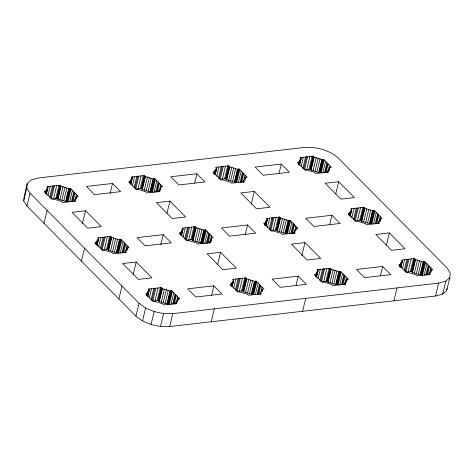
<?xml version="1.0" encoding="UTF-8"?>
<svg xmlns="http://www.w3.org/2000/svg" width="474" height="474" viewBox="0 0 474 474"><rect width="100%" height="100%" fill="white"/><g stroke="black" fill="none" stroke-linecap="round" stroke-linejoin="round"><path stroke-width="0.71" d="M47.951 187.763L46.493 189.333L46.043 191.218L44.289 191.419L52.146 199.353L53.894 199.151L61.561 201.509L62.609 202.57L75.692 201.071L74.643 200.004L76.101 198.434L76.551 196.55L78.305 196.349L70.448 188.415L68.7 188.616L61.033 186.258L59.985 185.198L46.902 186.703L47.951 187.763L46.405 194.216M98.628 238.955L97.17 240.531L96.714 242.415L94.966 242.617L102.822 250.55L104.57 250.349L112.237 252.701L113.286 253.768L126.368 252.263L125.314 251.202L126.771 249.626L127.228 247.748L128.981 247.547L121.125 239.613L119.371 239.814L111.71 237.456L110.655 236.396L97.579 237.895L98.628 238.955L97.081 245.413M132.341 178.076L130.877 179.646L130.427 181.53L128.673 181.732L136.53 189.665L138.278 189.464L145.945 191.822L146.999 192.882L160.076 191.377L159.027 190.317L160.485 188.747L160.941 186.863L162.689 186.661L154.832 178.728L153.084 178.929L145.417 176.571L144.369 175.51L131.286 177.009L132.341 178.076L130.96 183.811M149.304 290.153L147.847 291.729L147.39 293.607L145.642 293.809L153.493 301.742L155.247 301.541L162.908 303.899L163.963 304.96L177.039 303.461L175.99 302.4L177.448 300.824L177.904 298.94L179.652 298.738L171.801 290.805L170.048 291.006L162.386 288.648L161.332 287.588L148.255 289.093L149.304 290.153L147.752 296.606M183.011 229.268L181.554 230.844L181.098 232.722L179.35 232.924L187.206 240.863L188.954 240.662L196.621 243.014L197.67 244.074L210.752 242.575L209.698 241.515L211.161 239.939L211.611 238.061L213.365 237.859L205.509 229.92L203.761 230.121L196.094 227.769L195.045 226.702L181.963 228.207L183.011 229.268L181.465 235.72M216.725 168.383L215.267 169.959L214.811 171.843L213.057 172.038L220.914 179.978L222.667 179.776L230.328 182.129L231.383 183.195L244.46 181.69L243.411 180.63L244.868 179.054L245.325 177.175L247.073 176.974L239.222 169.04L237.468 169.236L229.801 166.884L228.752 165.823L215.67 167.322L216.725 168.383L215.172 174.841M233.688 280.466L232.23 282.036L231.774 283.92L230.026 284.122L237.877 292.055L239.631 291.854L247.298 294.212L248.346 295.272L261.429 293.773L260.374 292.707L261.832 291.137L262.288 289.253L264.042 289.051L256.185 281.118L254.431 281.319L246.77 278.961L245.716 277.9L232.639 279.399L233.688 280.466L232.142 286.918M267.401 219.581L265.938 221.151L265.487 223.035L263.734 223.236L271.59 231.17L273.338 230.968L281.005 233.327L282.054 234.387L295.136 232.888L294.087 231.822L295.545 230.251L296.001 228.367L297.749 228.166L289.892 220.232L288.145 220.434L280.478 218.076L279.429 217.015L266.347 218.52L267.401 219.581L265.849 226.033M301.108 158.695L299.651 160.271L299.195 162.149L297.447 162.351L305.297 170.284L307.051 170.089L314.712 172.441L315.767 173.502L328.843 172.003L327.795 170.942L329.252 169.366L329.708 167.482L331.456 167.281L323.606 159.347L321.852 159.548L314.191 157.196L313.136 156.13L300.06 157.635L301.108 158.695L299.556 165.148M318.072 270.773L316.614 272.349L316.158 274.233L314.41 274.428L322.267 282.368L324.015 282.166L331.681 284.519L332.73 285.585L345.813 284.08L344.758 283.019L346.221 281.443L346.672 279.565L348.426 279.364L340.569 271.43L338.821 271.626L331.154 269.273L330.1 268.213L317.023 269.712L318.072 270.773L316.525 277.231M351.785 209.893L350.327 211.463L349.871 213.347L348.117 213.549L355.974 221.482L357.728 221.281L365.389 223.639L366.443 224.7L379.52 223.195L378.471 222.134L379.929 220.564L380.385 218.68L382.133 218.478L374.276 210.545L372.528 210.746L364.861 208.388L363.813 207.328L350.73 208.827L351.785 209.893L350.233 216.345M402.456 261.085L400.998 262.661L400.548 264.539L398.794 264.741L406.651 272.674L408.398 272.479L416.065 274.831L417.114 275.892L430.196 274.393L429.148 273.332L430.605 271.756L431.056 269.872L432.809 269.676L424.953 261.737L423.205 261.938L415.538 259.586L414.489 258.52L401.407 260.025L402.456 261.085L400.909 267.537M23.7 200.929L24.192 196.343L27.291 183.432L31.284 179.924L38.501 177.975L304.314 147.455C316.312 146.727 328.861 149.849 338.075 157.83L447.029 267.899L450.3 273.071L449.808 277.657L446.709 290.568L442.716 294.076L435.499 296.025L169.686 326.545C157.688 327.273 145.139 324.151 135.925 316.17L26.971 206.101L23.7 200.929L26.799 188.024L27.291 183.432M446.775 289.91L446.917 288.601M26.971 206.101L30.069 193.196L26.799 188.024M44.823 192.752L45.166 191.318M45.249 193.398L45.765 191.247M45.451 193.114L46.138 190.246M45.522 193.368L46.493 189.333M45.895 193.522L47.104 188.504M47.234 189.452L47.927 186.584M46.239 194.05L47.791 187.597M47.933 195.649L50.173 186.323M49.663 197.54L52.418 186.069M43.999 223.301L47.098 210.391M50.517 198.138L53.444 185.95M54.463 185.832L51.364 198.742L56.886 198.108L57.935 199.169L65.602 201.521L67.349 201.326L67.966 201.942L71.064 189.037M53.615 198.482L56.714 185.577M55.861 198.221L58.96 185.316M56.886 198.108L59.985 185.198M57.046 198.274L60.145 185.364M57.407 198.636L60.506 185.731M57.769 199.003L60.868 186.092M57.935 199.169L61.033 186.258M59.931 199.584L63.03 186.673M61.893 200.117L64.991 187.212M63.789 200.769L66.887 187.864M65.602 201.521L68.7 188.616M65.874 201.491L68.973 188.587M66.473 201.42L69.571 188.516M67.077 201.355L70.176 188.445M67.349 201.326L70.448 188.415M69.66 201.871L72.415 190.4M71.355 201.8L73.76 191.763M72.137 201.705L74.377 192.385M72.925 201.61L74.993 193.001M74.294 201.444L74.643 200.004M74.459 201.61L74.803 200.17M74.963 200.105L76.338 194.37M75.864 199.418L76.551 196.55M76.113 198.962L76.456 197.528M76.308 198.671L76.829 196.52M77.345 197.166L77.689 195.732M82.435 223.681L85.533 210.77L72.03 212.322L87.737 228.195L101.24 226.643L85.533 210.77M81.451 261.138L84.55 248.228M95.493 243.95L95.843 242.516M95.926 244.596L96.441 242.445M96.127 244.306L96.815 241.438M96.198 244.566L97.17 240.531M96.572 244.72L97.78 239.702M96.88 244.951L97.567 242.084M97.911 240.644L98.598 237.776M96.915 245.248L98.462 238.789M110.104 193.481L112.516 183.444L86.357 186.448L94.462 194.636L120.621 191.632L112.516 183.444M98.61 246.841L100.849 237.521M100.34 248.737L103.095 237.261M101.193 249.336L104.12 237.142M105.139 237.03L102.04 249.934L107.557 249.3L108.611 250.361L116.272 252.719L118.026 252.518L118.642 253.14L121.741 240.229M104.286 249.679L107.385 236.769M106.537 249.419L109.636 236.514M107.557 249.3L110.655 236.396M107.722 249.466L110.821 236.562M108.084 249.834L111.183 236.923M108.445 250.195L111.544 237.29M108.611 250.361L111.71 237.456M110.608 250.776L113.707 237.871M112.569 251.315L115.668 238.41M129.206 183.065L129.55 181.631M129.805 182.994L130.154 181.56M130.178 181.992L130.522 180.553M130.083 182.964L130.877 179.646M130.285 183.835L131.488 178.817M131.968 178.331L132.311 176.897M130.623 184.362L132.175 177.91M114.465 251.967L117.564 239.056M116.272 252.719L119.371 239.814M132.317 185.956L134.557 176.636M116.551 252.689L119.649 239.779M117.149 252.618L120.248 239.714M117.753 252.547L120.852 239.643M118.026 252.518L121.125 239.613M134.053 187.852L136.808 176.375M134.9 188.451L137.827 176.263M120.331 253.069L123.086 241.592M138.846 176.144L135.748 189.049L141.27 188.415L142.319 189.482L149.985 191.834L151.733 191.632L152.35 192.254L155.448 179.344M122.025 252.998L124.437 242.961M137.999 188.794L141.098 175.884M122.813 252.903L125.053 243.577M123.601 252.802L125.663 244.199M140.245 188.534L143.344 175.629M124.97 252.636L125.314 251.202M125.136 252.802L125.48 251.368M125.64 251.297L127.014 245.562M141.27 188.415L144.369 175.51M126.54 250.616L127.228 247.748M141.43 188.581L144.529 175.676M126.783 250.154L127.133 248.72M126.985 249.869L127.5 247.718M141.791 188.948L144.89 176.044M142.153 189.316L145.251 176.405M128.021 248.358L128.365 246.924M142.319 189.482L145.417 176.571M144.315 189.896L147.414 176.986M118.903 298.976L122.002 286.065M146.276 190.429L149.375 177.525M148.178 191.081L151.277 178.171M149.985 191.834L153.084 178.929M150.258 191.804L153.357 178.894M150.862 191.733L153.961 178.828M151.461 191.668L154.56 178.757M151.733 191.632L154.832 178.728M133.105 274.873L136.204 261.968L122.707 263.52L138.414 279.387L151.917 277.835L136.204 261.968M154.044 192.183L156.799 180.713M155.739 192.112L158.15 182.075M156.521 192.017L158.76 182.691M157.309 191.917L159.377 183.314M158.683 191.751L159.027 190.317M158.843 191.917L159.187 190.483M159.175 191.129L160.727 184.676M160.141 190.181L160.941 186.863M160.325 189.985L160.84 187.834M135.925 316.17L139.024 303.265L30.069 193.196M146.17 295.142L146.513 293.708M146.774 295.071L147.118 293.637M146.798 295.503L147.491 292.636M146.875 295.758L147.847 291.729M166.99 213.27L169.917 201.083L156.414 202.635L172.121 218.502L185.624 216.956L169.917 201.083M147.248 295.912L148.451 290.894M147.728 295.426L149.274 288.974M147.592 296.44L148.966 290.704M142.514 320.963L145.613 308.053L139.024 303.265M160.781 244.679L163.192 234.636L137.033 237.64L145.139 245.834L171.298 242.83L163.192 234.636M149.286 298.039L151.52 288.713M151.016 299.929L153.772 288.459M151.864 300.528L154.791 288.34M155.816 288.222L152.717 301.132L158.233 300.498L159.288 301.559L166.949 303.911L168.703 303.716L169.313 304.332L172.412 291.427M154.962 300.872L158.061 287.967M151.064 324.512L154.163 311.602L145.613 308.053M157.214 300.611L160.313 287.706M158.233 300.498L161.332 287.588M158.399 300.664L161.498 287.754M158.76 301.026L161.859 288.121M159.122 301.393L162.221 288.482M159.288 301.559L162.386 288.648M161.284 301.974L164.383 289.069M163.246 302.513L166.344 289.602M179.883 234.257L180.227 232.823M180.31 234.908L180.825 232.758M180.511 234.618L181.198 231.75M180.523 235.145L181.554 230.844M180.955 235.033L182.164 230.008M181.779 233.107L182.982 228.089M181.299 235.554L182.851 229.102M165.142 303.159L168.24 290.254M194.66 183.077L196.9 173.757L170.741 176.755L178.846 184.949L205.011 181.945L196.9 173.757M160.485 326.485L163.583 313.575L172.785 313.64L438.598 283.12L445.815 281.171L449.808 277.657M166.949 303.911L170.048 291.006M182.994 237.154L185.233 227.834M167.221 303.881L170.32 290.977M167.826 303.816L170.924 290.906M168.43 303.745L171.529 290.835M168.703 303.716L171.801 290.805M184.724 239.044L187.479 227.573M185.577 239.648L188.504 227.455M171.007 304.261L173.762 292.79M189.523 227.336L186.424 240.247L191.946 239.613L192.995 240.673L200.662 243.032L202.41 242.83L203.026 243.446L206.125 230.542M172.702 304.19L175.113 294.153M188.676 239.986L191.774 227.082M173.49 304.095L175.73 294.775M174.272 304L176.34 295.391M169.686 326.545L172.785 313.64M190.921 239.731L194.02 226.821M175.647 303.834L175.99 302.4M175.813 304L176.156 302.566M175.967 303.929L177.691 296.76M191.946 239.613L195.045 226.702M177.217 301.808L177.904 298.94M192.106 239.779L195.205 226.868M177.661 301.061L178.177 298.91M192.468 240.14L195.566 227.236M178.698 299.556L179.042 298.122M192.829 240.508L195.928 227.603M192.995 240.673L196.094 227.769M194.992 241.088L198.091 228.184M196.953 241.627L200.052 228.717M213.59 173.377L213.934 171.938M214.023 174.023L214.538 171.872M214.218 173.733L214.912 170.865M214.295 173.994L215.267 169.959M214.669 174.148L215.871 169.129M215.486 172.222L216.695 167.203M215.012 174.675L216.559 168.217M198.849 242.273L201.948 229.369M200.662 243.032L203.761 230.121M216.707 176.269L218.941 166.949M200.935 242.996L204.033 230.091M201.533 242.931L204.632 230.02M202.137 242.86L205.236 229.955M202.41 242.83L205.509 229.92M218.437 178.165L221.192 166.688M219.284 178.763L222.211 166.57M204.721 243.381L207.476 231.904M223.236 166.457L220.137 179.362L225.654 178.728L226.702 179.788L234.369 182.146L236.123 181.945L236.733 182.567L239.832 169.656M206.415 243.31L208.821 233.267M222.383 179.101L225.482 166.196M207.197 243.209L209.437 233.889M207.985 243.115L210.053 234.512M224.629 178.846L227.727 165.936M209.354 242.949L209.698 241.515M209.52 243.115L209.864 241.681M210.023 241.61L211.398 235.874M225.654 178.728L228.752 165.823M210.812 241.373L211.611 238.061M225.82 178.894L228.918 165.989M211.001 241.183L211.517 239.032M211.368 240.176L211.712 238.742M226.181 179.261L229.28 166.35M226.542 179.622L229.641 166.718M226.702 179.788L229.801 166.884M228.699 180.203L231.798 167.298M230.66 180.742L233.759 167.832M232.562 181.394L235.661 168.483M234.369 182.146L237.468 169.236M234.642 182.117L237.741 169.206M235.246 182.046L238.345 169.135M235.845 181.975L238.943 169.07M236.123 181.945L239.222 169.04M217.667 264.468L220.588 252.281L207.091 253.827L222.798 269.7L236.301 268.148L220.588 252.281M238.428 182.496L241.183 171.019M211.457 295.871L213.863 285.834L187.704 288.838L195.815 297.026L221.974 294.022L213.863 285.834M240.122 182.425L242.534 172.388M240.911 182.324L243.144 173.004M241.693 182.229L243.76 173.626M243.067 182.063L243.411 180.63M243.227 182.229L243.577 180.795M243.731 180.724L245.111 174.989M243.589 182.597L243.938 181.163M244.637 180.043L245.325 177.175M244.88 179.581L245.224 178.147M245.082 179.291L245.597 177.14M211.22 321.781L214.319 308.87M246.119 177.786L246.462 176.352M230.554 285.455L230.903 284.021M231.158 285.384L231.502 283.95M231.188 285.816L231.875 282.948M231.199 286.337L232.23 282.036M251.202 204.3L254.301 191.395L240.798 192.942L256.511 208.815L270.008 207.262L254.301 191.395M231.632 286.225L232.835 281.206M231.94 286.456L233.658 279.287M231.976 286.752L233.35 281.017M245.336 234.269L247.576 224.949L221.417 227.953L229.523 236.141L255.682 233.143L247.576 224.949M233.67 288.346L235.91 279.026M235.4 290.242L238.155 278.765M236.253 290.84L239.174 278.653M240.2 278.534L237.101 291.439L242.617 290.805L243.672 291.871L251.333 294.224L253.086 294.022L253.697 294.644L256.795 281.734M239.346 291.184L242.445 278.274M241.598 290.923L244.697 278.019M242.617 290.805L245.716 277.9M242.783 290.971L245.882 278.066M243.144 291.338L246.243 278.434M243.506 291.706L246.604 278.795M243.672 291.871L246.77 278.961M245.668 292.286L248.767 279.376M247.629 292.819L250.728 279.915M264.267 224.569L264.611 223.136M264.693 225.215L265.215 223.064M264.895 224.931L265.582 222.063M264.966 225.186L265.938 221.151M265.339 225.34L266.548 220.321M265.647 225.571L266.335 222.703M266.678 221.269L267.372 218.401M265.683 225.867L267.235 219.415M249.525 293.471L252.624 280.561M279.05 173.389L281.283 164.063L255.125 167.067L263.236 175.262L289.395 172.258L281.283 164.063M251.333 294.224L254.431 281.319M267.377 227.467L269.617 218.141M251.611 294.194L254.71 281.283M252.209 294.123L255.308 281.218M252.814 294.058L255.913 281.147M253.086 294.022L256.185 281.118M269.113 229.357L271.863 217.886M269.961 229.955L272.888 217.767M255.391 294.573L258.146 283.102M273.907 217.649L270.808 230.554L276.33 229.926L277.379 230.986L285.046 233.338L286.794 233.137L287.41 233.759L290.509 220.854M257.086 294.502L259.497 284.465M273.06 230.299L276.158 217.388M257.874 294.407L260.113 285.081M258.662 294.307L260.724 285.704M275.305 230.038L278.404 217.133M260.03 294.141L260.374 292.707M260.196 294.307L260.54 292.873M260.356 294.241L262.075 287.066M276.33 229.926L279.429 217.015M261.772 291.403L262.288 289.253M276.49 230.091L279.589 217.181M262.045 291.374L262.389 289.94M276.852 230.453L279.95 217.548M277.213 230.82L280.312 217.91M277.379 230.986L280.478 218.076M279.376 231.401L282.474 218.49M281.337 231.934L284.436 219.029M297.974 163.684L298.318 162.25M298.407 164.336L298.922 162.185M298.608 164.045L299.295 161.178M298.62 164.573L299.651 160.271M299.053 164.454L300.255 159.436M299.876 162.535L301.079 157.516M299.396 164.982L300.943 158.529M283.233 232.586L286.332 219.681M285.046 233.338L288.145 220.434M301.091 166.581L303.324 157.255M285.318 233.309L288.417 220.404M285.923 233.238L289.022 220.333M286.521 233.172L289.62 220.262M286.794 233.137L289.892 220.232M302.821 168.471L305.576 157.001M303.668 169.07L306.595 156.882M289.104 233.688L291.86 222.217M307.62 156.764L304.521 169.674L310.037 169.04L311.092 170.101L318.753 172.459L320.507 172.258L321.117 172.874L324.216 159.969M290.799 233.617L293.21 223.58M306.767 169.414L309.866 156.509M291.581 233.522L293.821 224.202M292.369 233.427L294.437 224.818M309.018 169.159L312.117 156.248M293.738 233.255L294.087 231.822M293.904 233.421L294.247 231.987M294.407 231.922L295.788 226.181M294.265 233.789L294.609 232.355M310.037 169.04L313.136 156.13M295.308 231.235L296.001 228.367M310.203 169.206L313.302 156.296M295.557 230.779L295.9 229.345M295.758 230.488L296.274 228.338M310.565 169.568L313.664 156.663M296.789 228.983L297.133 227.55M310.926 169.935L314.025 157.03M311.092 170.101L314.191 157.196M313.089 170.516L316.188 157.611M315.05 171.055L318.149 158.144M316.946 171.701L320.045 158.796M318.753 172.459L321.852 159.548M319.026 172.423L322.124 159.519M319.63 172.358L322.729 159.448M320.234 172.287L323.333 159.382M320.507 172.258L323.606 159.347M301.879 255.498L304.978 242.587L291.474 244.14L307.182 260.013L320.685 258.46L304.978 242.587M322.812 172.803L325.567 161.332M296.013 285.466L298.253 276.146L272.088 279.15L280.199 287.339L306.358 284.335L298.253 276.146M324.506 172.737L326.918 162.695M325.294 172.637L327.534 163.317M326.076 172.542L328.144 163.933M327.451 172.376L327.795 170.942M327.617 172.542L327.961 171.108M328.121 171.037L329.495 165.302M329.021 170.356L329.708 167.482M329.092 170.61L329.608 168.46M329.466 169.603L329.981 167.452M302.596 311.288L305.694 298.377M314.943 275.767L315.287 274.333M315.37 276.413L315.885 274.262M315.571 276.123L316.259 273.255M315.643 276.383L316.614 272.349M335.758 193.896L338.685 181.702L325.182 183.254L340.895 199.127L354.392 197.575L338.685 181.702M316.016 276.538L317.224 271.519M316.324 276.769L317.011 273.895M317.355 272.461L318.042 269.593M316.359 277.065L317.912 270.607M329.72 224.581L331.96 215.261L305.801 218.265L313.906 226.453L340.065 223.45L331.96 215.261M318.054 278.659L320.294 269.339M319.784 280.555L322.539 269.078M320.637 281.153L323.564 268.959M324.583 268.847L321.485 281.752L327.001 281.118L328.055 282.178L335.722 284.536L337.47 284.335L338.086 284.957L341.185 272.046M323.736 281.491L326.835 268.586M325.982 281.236L329.08 268.325M327.001 281.118L330.1 268.213M327.167 281.283L330.265 268.379M327.528 281.651L330.627 268.74M327.889 282.012L330.988 269.108M328.055 282.178L331.154 269.273M330.052 282.593L333.151 269.688M332.013 283.132L335.112 270.227M348.651 214.882L348.994 213.448M349.083 215.528L349.599 213.377M349.279 215.243L349.966 212.37M349.291 215.765L350.327 211.463M349.729 215.652L350.932 210.634M351.068 211.582L351.755 208.714M350.073 216.18L351.619 209.727M333.909 283.784L337.008 270.873M335.722 284.536L338.821 271.626M351.761 217.773L354.001 208.453M335.995 284.507L339.094 271.596M336.593 284.436L339.692 271.531M337.198 284.364L340.296 271.46M337.47 284.335L340.569 271.43M353.497 219.669L356.252 208.193M354.345 220.268L357.272 208.08M339.781 284.886L342.53 273.409M358.297 207.962L355.198 220.866L360.714 220.232L361.763 221.299L369.43 223.651L371.178 223.45L371.794 224.072L374.893 211.161M341.476 284.815L343.881 274.778M357.443 220.611L360.542 207.701M342.258 284.72L344.497 275.394M343.046 284.619L345.108 276.016M359.689 220.351L362.788 207.446M344.414 284.453L344.758 283.019M344.58 284.619L344.924 283.185M344.74 284.548L346.458 277.379M344.942 284.987L345.285 283.553M360.714 220.232L363.813 207.328M345.984 282.433L346.672 279.565M360.88 220.398L363.979 207.494M346.233 281.971L346.577 280.537M346.601 280.969L346.944 279.53M361.241 220.766L364.34 207.855M347.466 280.175L347.809 278.742M361.603 221.133L364.702 208.222M361.763 221.299L364.861 208.388M363.759 221.714L366.858 208.803M365.721 222.247L368.819 209.342M367.623 222.899L370.721 209.988M369.43 223.651L372.528 210.746M369.702 223.621L372.801 210.711M370.307 223.55L373.405 210.646M370.905 223.479L374.004 210.575M371.178 223.45L374.276 210.545M373.488 224.001L376.243 212.53M375.183 223.929L377.594 213.893M375.971 223.835L378.205 214.509M376.753 223.734L378.821 215.131M378.128 223.568L378.471 222.134M378.288 223.734L378.637 222.3M378.791 222.229L380.172 216.494M379.692 221.548L380.385 218.68M379.769 221.802L380.284 219.652M386.434 245.088L389.361 232.9L375.858 234.452L391.565 250.319L405.069 248.773L389.361 232.9M380.397 275.779L382.637 266.453L356.478 269.457L364.583 277.651L390.742 274.647L382.637 266.453M399.327 266.074L399.671 264.64M399.754 266.726L400.269 264.575M399.955 266.435L400.643 263.568M399.967 266.963L400.998 262.661M400.4 266.85L401.608 261.826M401.223 264.925L401.911 262.057M400.743 267.372L402.296 260.919M393.965 300.794L397.064 287.89M402.438 268.971L404.678 259.645M404.168 270.861L406.923 259.391M405.021 271.466L407.948 259.272M408.967 259.154L405.868 272.064L411.391 271.43L412.439 272.491L420.106 274.849L421.854 274.647L422.47 275.264L425.569 262.359M408.12 271.803L411.219 258.899M410.366 271.549L413.464 258.638M411.391 271.43L414.489 258.52M411.551 271.596L414.649 258.686M411.912 271.958L415.011 259.053M412.273 272.325L415.372 259.42M412.439 272.491L415.538 259.586M414.436 272.906L417.535 260.001M416.397 273.445L419.496 260.534M418.293 274.091L421.392 261.186M420.106 274.849L423.205 261.938M420.379 274.813L423.478 261.909M420.977 274.748L424.076 261.838M421.582 274.677L424.68 261.772M421.854 274.647L424.953 261.737M424.165 275.193L426.92 263.722M425.859 275.127L428.265 265.084M426.641 275.027L428.881 265.707M427.43 274.932L429.497 266.329M428.798 274.766L429.148 273.332M428.964 274.932L429.308 273.498M429.468 273.427L430.842 267.692M430.368 272.746L431.056 269.872M430.445 273L430.961 270.85M430.813 271.993L431.162 270.559M435.499 296.025L438.598 283.12M442.716 294.076L445.815 281.171M154.163 311.602L163.583 313.575"/></g></svg>
